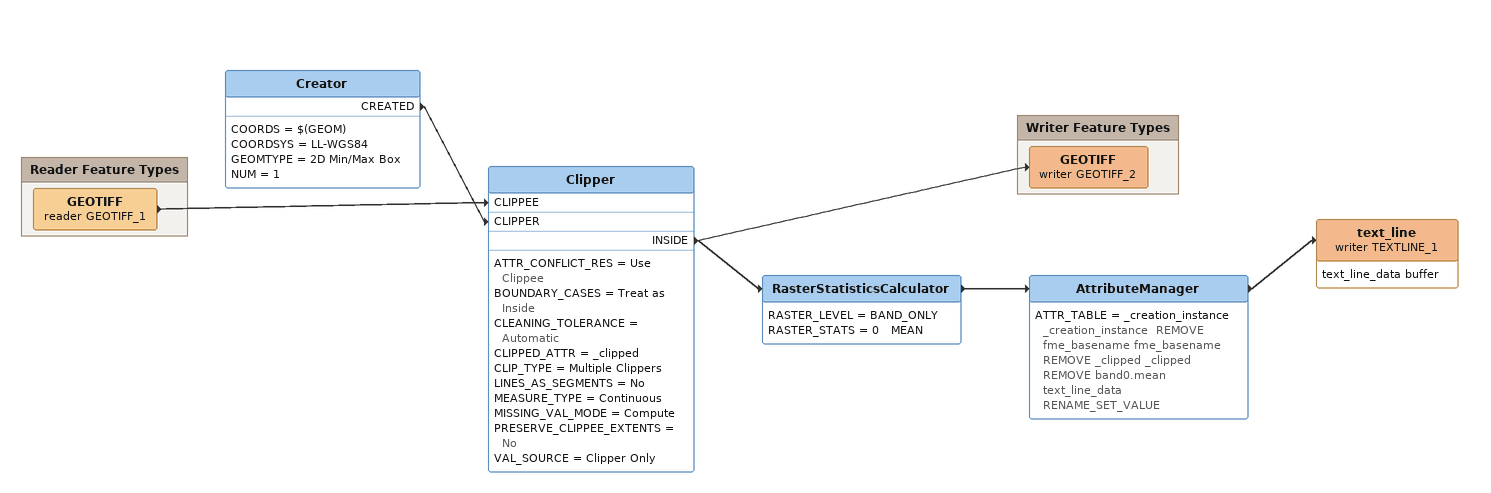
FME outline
Creator
    COORDS = $(GEOM)
    COORDSYS = LL-WGS84
    GEOMTYPE = 2D Min/Max Box
    NUM = 1
    CREATED -> Clipper [CLIPPER]
Clipper
    ATTR_CONFLICT_RES = Use Clippee
    BOUNDARY_CASES = Treat as Inside
    CLEANING_TOLERANCE = Automatic
    CLIPPED_ATTR = _clipped
    CLIP_TYPE = Multiple Clippers
    LINES_AS_SEGMENTS = No
    MEASURE_TYPE = Continuous
    MISSING_VAL_MODE = Compute
    PRESERVE_CLIPPEE_EXTENTS = No
    VAL_SOURCE = Clipper Only
    INSIDE -> GEOTIFF (writer GEOTIFF_2)
    INSIDE -> RasterStatisticsCalculator
RasterStatisticsCalculator
    RASTER_LEVEL = BAND_ONLY
    RASTER_STATS = 0   MEAN
    -> AttributeManager
AttributeManager
    ATTR_TABLE = _creation_instance _creation_instance  REMOVE fme_basename fme_basename  REMOVE _clipped _clipped  REMOVE band0.mean text_line_data  RENAME_SET_VALUE
    -> text_line (writer TEXTLINE_1)
text_line (writer TEXTLINE_1)
    attributes: text_line_data buffer

Bookmark: Reader Feature Types
GEOTIFF (reader GEOTIFF_1)
    -> Clipper [CLIPPEE]

Bookmark: Writer Feature Types
GEOTIFF (writer GEOTIFF_2)
